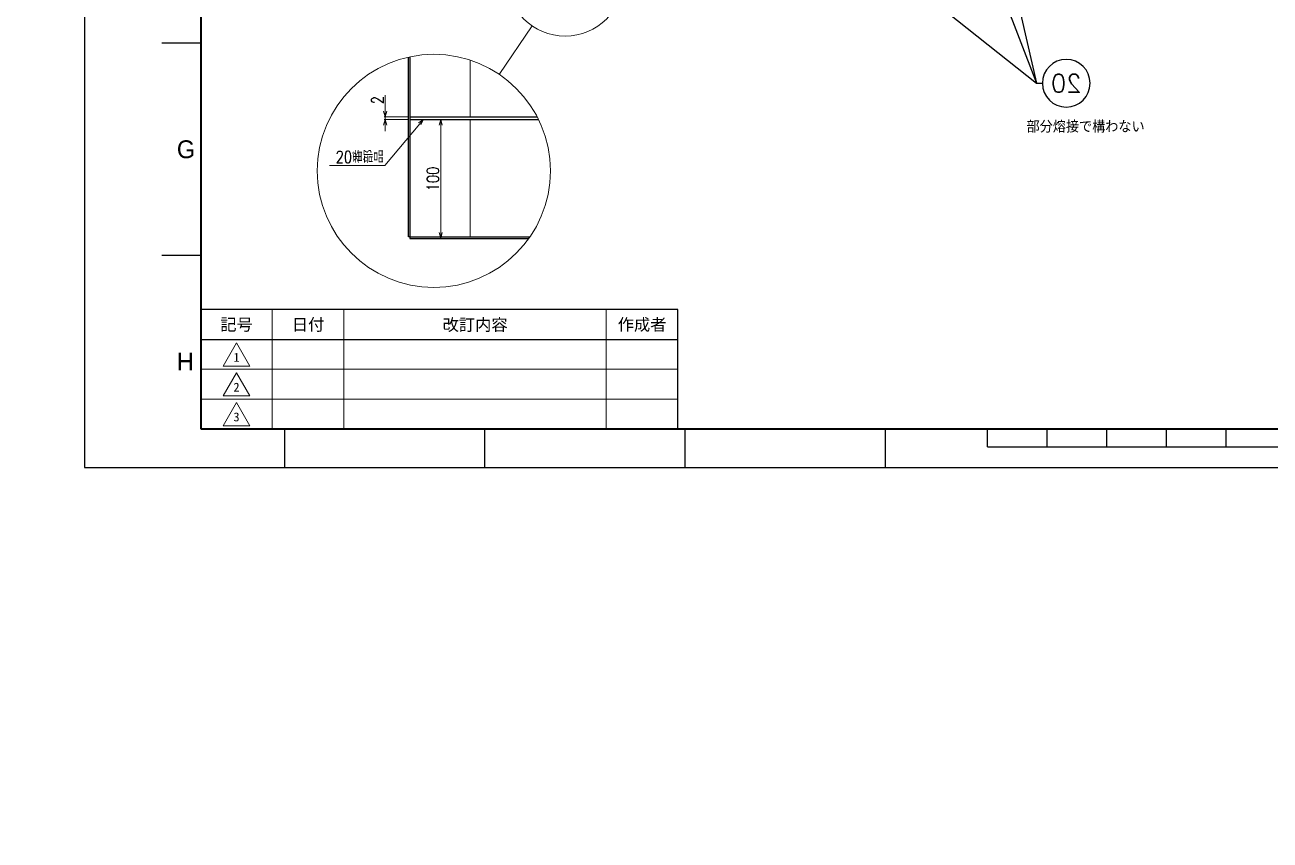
# Model space of a CAD drawing. Header units: millimetres. Extents: x 0 to 51411, y 0 to 16902.
# Drawn here: x 31816 to 33904, y 0 to 1367 of the extents above; entities that cross this region are included whole.
import ezdxf
from ezdxf import colors
from ezdxf.entities.mleader import LeaderData, LeaderLine
from ezdxf.enums import TextEntityAlignment as Align
from ezdxf.math import Vec2, Vec3

# ---------------------------------------------------------------- set-up
doc = ezdxf.new("R2010")
doc.units = ezdxf.units.MM
doc.linetypes.add('HIDDEN2', pattern=[4.7625, 3.175, -1.5875])
for name, color, linetype, lineweight in [('01_外形線', 7, 'Continuous', 25), ('02_細線', 5, 'Continuous', 13), ('03_かくれ線', 6, 'HIDDEN2', 13), ('06_文字', 7, 'Continuous', 13), ('07_寸法線', 3, 'Continuous', 9), ('99_図枠', 7, 'Continuous', 40)]:
    doc.layers.add(name, color=color, linetype=linetype, lineweight=lineweight)
doc.styles.add('KSS_TXT', font='txt.shx', dxfattribs={"bigfont": 'extfont2.shx'})
doc.styles.add('MS_G', font='MS Gothic.ttf')
doc.styles.get("Standard").update_dxf_attribs({"font": 'arial.ttf'})
doc.styles.add('寸法用', font='simplex.shx', dxfattribs={"width": 0.8, "bigfont": '@extfont2.shx'})
doc.styles.add('表題用', font='MS PGothic.ttf')
doc.dimstyles.new('機械製図用', dxfattribs={"dimtxt": 3.5, "dimasz": 3.5, "dimexe": 2, "dimexo": 0, "dimgap": 1.2, "dimtad": 1, "dimdsep": 46, "dimtxsty": '寸法用', "dimblk": 'OPEN30', "dimcen": 0, "dimclrd": 256, "dimclre": 256, "dimclrt": 7, "dimazin": 2, "dimtm": 1e-09, "dimtfac": 0.75, "dimtmove": 0, "dimatfit": 3, "dimldrblk": 'OPEN30', "dimfxl": 1, "dimlwd": -1, "dimlwe": -1, "dimarcsym": 0})

# ---------------------------------------------------------------- blocks, each defined once
blk = doc.blocks.new('AM_BALLOON1')
at = {"transparency": 16777216}
blk.add_circle((0, 0), 5, dxfattribs=at)
blk.add_attdef('B_NUMBER', text='', height=3, dxfattribs=at).set_placement((0, 0), align=Align.MIDDLE_CENTER)
blk = doc.blocks.new('_OPEN')
at = {"color": 0, "linetype": 'ByBlock'}
for p, q in [((-1, 0.17), (0, 0)), ((0, 0), (-1, -0.17)), ((0, 0), (-1, 0))]:
    blk.add_line(p, q, dxfattribs=at)
blk = doc.blocks.new('_TagCircle')
at = {"color": 0, "linetype": 'ByBlock', "lineweight": -2, "transparency": 16777216}
blk.add_circle((0, 0), 4, dxfattribs=at)
at = {"color": 0, "transparency": 16777216, "style": '寸法用'}
blk.add_attdef('タグ番号', text='', height=3, dxfattribs=at).set_placement((0, -1.5), align=Align.CENTER)
blk = doc.blocks.new('_None')
blk = doc.blocks.new('_Open30')
at = {"color": 0, "linetype": 'ByBlock', "lineweight": -2}
for p, q in [((-1, 0.27), (0, 0)), ((0, 0), (-1, -0.27)), ((0, 0), (-1, 0))]:
    blk.add_line(p, q, dxfattribs=at)
blk = doc.blocks.new('*D1664')
at = {"layer": '07_寸法線', "transparency": 16777216}
for p, q in [((32514.5, 1209), (32511.3, 1209)), ((32513.3, 1019), (32513.3, 1199)), ((32543.8, 1009), (32511.3, 1009))]:
    blk.add_line(p, q, dxfattribs=at)
at = {"layer": 'Defpoints', "color": 0, "transparency": 16777216}
for p in [(32513.3, 1209), (32517.5, 1209), (32546.8, 1009)]:
    blk.add_point(p, dxfattribs=at)
at = {"layer": '07_寸法線', "transparency": 16777216, "xscale": 10, "yscale": 10, "zscale": 10}
for p, rotation in [((32513.3, 1209), 90), ((32513.3, 1009), 270)]:
    blk.add_blockref('_Open30', p, dxfattribs=dict(at, rotation=rotation))
at = {"layer": '07_寸法線', "color": 7, "transparency": 16777216, "insert": (32500.3, 1109), "char_height": 20, "attachment_point": 5, "rotation": 90, "style": '寸法用'}
blk.add_mtext('100', dxfattribs=at)
blk = doc.blocks.new('*D1665')
at = {"layer": '07_寸法線', "transparency": 16777216}
for p, q in [((32420.3, 1223), (32420.3, 1249.7)), ((32458.5, 1213), (32418.3, 1213)), ((32420.3, 1209), (32420.3, 1213)), ((32458.5, 1209), (32418.3, 1209)), ((32420.3, 1199), (32420.3, 1189))]:
    blk.add_line(p, q, dxfattribs=at)
at = {"layer": 'Defpoints', "color": 0, "transparency": 16777216}
for p in [(32420.3, 1213), (32461.5, 1213), (32461.5, 1209)]:
    blk.add_point(p, dxfattribs=at)
at = {"layer": '07_寸法線', "transparency": 16777216, "xscale": 10, "yscale": 10, "zscale": 10}
for p, rotation in [((32420.3, 1213), 270), ((32420.3, 1209), 90)]:
    blk.add_blockref('_Open30', p, dxfattribs=dict(at, rotation=rotation))
at = {"layer": '07_寸法線', "color": 7, "transparency": 16777216, "insert": (32407.3, 1241.3), "char_height": 20, "attachment_point": 5, "rotation": 90, "style": '寸法用'}
blk.add_mtext('2', dxfattribs=at)

msp = doc.modelspace()

# ---------------------------------------------------------------- linework, layer by layer
at = {"layer": '01_外形線'}
for p, q in [((32459.553, 1012.012), (32459.553, 1313.484)), ((32461.674, 1313.941), (32461.674, 1213.012)), ((32461.548, 1213.012), (32675.097, 1213.012)), ((32461.548, 1213.012), (32461.548, 1209.012)), ((32461.548, 1209.012), (32677.125, 1209.012)), ((32461.674, 1209.012), (32461.674, 1009.012)), ((32461.674, 1012.012), (32459.553, 1012.012)), ((32461.674, 1012.012), (32662.937, 1012.012)), ((32461.674, 1009.012), (32660.836, 1009.012))]:
    msp.add_line(p, q, dxfattribs=at)
at = {"layer": '02_細線'}
for p, q in [((32666.455, 1365.906), (32611.351, 1284.501)), ((32562.791, 1308.333), (32562.791, 1213.012)), ((32562.791, 1209.012), (32562.791, 1012.012))]:
    msp.add_line(p, q, dxfattribs=at)
for centre, radius in [((32721.976, 1446.339), 97.735), ((32501.779, 1122.63), 195.469)]:
    msp.add_circle(centre, radius, dxfattribs=at)
at = {"layer": '03_かくれ線', "ltscale": 3}
msp.add_line((32461.674, 1213.012), (32461.674, 1209.012), dxfattribs=at)
at = {"layer": '99_図枠', "lineweight": 25}
for p, q in [((32110.916, 1336.889), (32045.909, 1336.889)), ((32110.916, 980.825), (32045.909, 980.825)), ((32110.916, 839.782), (32910.996, 839.782)), ((32251.78, 625.051), (32251.78, 689.767)), ((32587.464, 625.051), (32587.464, 689.767)), ((32923.147, 625.051), (32923.147, 689.767)), ((33258.831, 625.051), (33258.831, 689.767)), ((33430.148, 659.764), (33430.148, 689.767)), ((33530.158, 659.764), (33530.158, 689.767)), ((33630.168, 659.764), (33630.168, 689.767)), ((33730.178, 659.764), (33730.178, 689.767)), ((33830.188, 659.764), (33830.188, 689.767)), ((33430.148, 659.764), (34430.248, 659.764))]:
    msp.add_line(p, q, dxfattribs=at)
at = {"layer": '99_図枠', "lineweight": 13}
for p, q in [((32230.928, 689.767), (32230.928, 889.787)), ((32350.94, 689.767), (32350.94, 889.787)), ((32790.984, 689.767), (32790.984, 889.787)), ((32110.916, 789.777), (32910.996, 789.777)), ((32110.916, 739.772), (32910.996, 739.772))]:
    msp.add_line(p, q, dxfattribs=at)
at = {"layer": '99_図枠'}
msp.add_lwpolyline([(32110.916, 689.767), (35879.294, 689.767), (35879.294, 3408.27), (32110.916, 3408.27)], close=True, dxfattribs=at)
at = {"layer": '99_図枠', "lineweight": 25}
msp.add_lwpolyline([(32110.916, 689.767), (32910.996, 689.767), (32910.996, 889.787), (32110.916, 889.787)], close=True, dxfattribs=at)
at = {"layer": '99_図枠', "lineweight": 13}
for points in [[(32148.42, 795.088), (32170.922, 834.063), (32193.424, 795.088), (32148.42, 795.088)], [(32148.42, 745.083), (32170.922, 784.058), (32193.424, 745.083), (32148.42, 745.083)], [(32148.42, 695.078), (32170.922, 734.053), (32193.424, 695.078), (32148.42, 695.078)]]:
    msp.add_lwpolyline(points, dxfattribs=at)
at = {"layer": 'Defpoints'}
msp.add_lwpolyline([(31916.096, 625.051), (35944.3, 625.051), (35944.3, 3473.276), (31916.096, 3473.276)], close=True, dxfattribs=at)

# ---------------------------------------------------------------- texts
at = {"layer": '06_文字', "color": 3, "style": 'KSS_TXT'}
msp.add_text('部分熔接で構わない', height=20, dxfattribs=at).set_placement((33495.627, 1186.729))
at = {"layer": '99_図枠', "lineweight": 13, "style": '表題用'}
for s, p in [('G', (32070.912, 1158.857)), ('H', (32070.912, 802.793))]:
    msp.add_text(s, height=30.003, dxfattribs=at).set_placement(p, align=Align.MIDDLE_LEFT)
at = {"layer": '99_図枠', "style": '表題用'}
for s, p in [('日付', (32290.934, 864.785)), ('作成者', (32850.99, 864.785)), ('記号', (32170.922, 864.785))]:
    msp.add_text(s, height=20.002, dxfattribs=at).set_placement(p, align=Align.MIDDLE_CENTER)
msp.add_text('改訂内容', height=20.002, dxfattribs=at).set_placement((32570.962, 864.785), align=Align.MIDDLE)
at = {"layer": '99_図枠', "lineweight": 13, "style": 'MS_G'}
for s, p in [('1', (32170.922, 809.779)), ('2', (32170.922, 759.774)), ('3', (32170.922, 709.769))]:
    msp.add_text(s, height=15.002, dxfattribs=at).set_placement(p, align=Align.MIDDLE)

# ---------------------------------------------------------------- dimensions: what is measured, and where the dimension line sits
at = {"layer": '07_寸法線'}
for base, p1, p2, picture, middle in [((32420.324, 1213.012), (32461.548, 1209.012), (32461.548, 1213.012), '*D1665', (32407.324, 1241.346)), ((32513.267, 1209.012), (32546.812, 1009.012), (32517.474, 1209.012), '*D1664', (32500.267, 1109.012))]:
    dim = msp.add_linear_dim(base=base, p1=p1, p2=p2, angle=90, dimstyle='機械製図用', override={"dimtxt": 20, "dimasz": 10, "dimexo": 3, "dimgap": 3, "dimlfac": 0.5}, dxfattribs=at)
    dim.commit()
    dim.dimension.update_dxf_attribs({"geometry": picture, "text_midpoint": middle})

# ---------------------------------------------------------------- leaders
ml = msp.add_multileader_block('Standard', dxfattribs=at)
ml.set_content('AM_BALLOON1', color=256, scale=7.08707045)
ml.set_attribute('B_NUMBER', '28', width=0)
ml.set_leader_properties(color=256, linetype='ByLayer', lineweight=-1)
ml.set_arrow_properties(name='OPEN')
ml.build(insert=Vec2(0, 0))
ml.multileader.update_dxf_attribs({"leader_type": 0, "has_dogleg": 0, "text_right_attachment_type": 6, "dogleg_length": 0, "arrow_head_size": 3.544, "scale": 2.5, "block_connection_type": 1})
ctx = ml.context
ctx.base_point, ctx.scale, ctx.char_height, ctx.arrow_head_size, ctx.landing_gap_size, ctx.plane_origin = Vec3(32779.868, 3275.518), 2.5, 7.087, 3.544, 3.544, Vec3(32779.868, 3275.518)
ctx.right_attachment, ctx.attachment_type = 6, 1
notes = []
notes.append((ctx, [(0, (0, 0, 0), (0, 0), (1, 0), 1, [])]))
ctx.block.insert = Vec3(32779.868, 3275.518)
ml = msp.add_multileader_block('Standard', dxfattribs=at)
ml.set_content('AM_BALLOON1', color=256, scale=7.08707045)
ml.set_attribute('B_NUMBER', '29', width=0)
ml.set_leader_properties(color=256, linetype='ByLayer', lineweight=-1)
ml.set_arrow_properties(name='OPEN')
ml.build(insert=Vec2(0, 0))
ml.multileader.update_dxf_attribs({"leader_type": 0, "has_dogleg": 0, "text_right_attachment_type": 6, "dogleg_length": 0, "arrow_head_size": 3.544, "scale": 2.5, "block_connection_type": 1})
ctx = ml.context
ctx.base_point, ctx.scale, ctx.char_height, ctx.arrow_head_size, ctx.landing_gap_size, ctx.plane_origin = Vec3(34667.768, 3275.518), 2.5, 7.087, 3.544, 3.544, Vec3(34667.768, 3275.518)
ctx.right_attachment, ctx.attachment_type = 6, 1
notes.append((ctx, [(0, (0, 0, 0), (0, 0), (1, 0), 1, [])]))
ctx.block.insert = Vec3(34667.768, 3275.518)
ml = msp.add_multileader_block('Standard', dxfattribs=at)
ml.set_content('_TagCircle', color=256, scale=-10)
ml.set_attribute('タグ番号', '20', width=0)
ml.set_leader_properties()
ml.set_arrow_properties(name='NONE')
ml.build(insert=Vec2(0, 0))
ml.multileader.update_dxf_attribs({"dogleg_length": 1, "arrow_head_size": 35, "scale": 8})
ctx = ml.context
ctx.base_point, ctx.scale, ctx.char_height, ctx.arrow_head_size, ctx.landing_gap_size, ctx.plane_origin = Vec3(33522.211, 1269.573), 8, 40, 35, 20, Vec3(31460.917, 2257.538)
ctx.text_align_type = 2
notes.append((ctx, [(1, (1, 1, 0), (33512.211, 1269.573), (1, 0), 10, [(0, [(33234.796, 2488.773)], 0, [])])]))
ctx.block.insert, ctx.block.scale = Vec3(33562.211, 1269.573), Vec3(-10, 10, 10)
ml = msp.add_multileader_block('Standard', dxfattribs=at)
ml.set_content('_TagCircle', color=256, scale=-10)
ml.set_attribute('タグ番号', '20', width=0)
ml.set_leader_properties()
ml.set_arrow_properties(name='NONE')
ml.build(insert=Vec2(0, 0))
ml.multileader.update_dxf_attribs({"dogleg_length": 1, "arrow_head_size": 35, "scale": 8})
ctx = ml.context
ctx.base_point, ctx.scale, ctx.char_height, ctx.arrow_head_size, ctx.landing_gap_size, ctx.plane_origin = Vec3(33522.211, 1269.573), 8, 40, 35, 20, Vec3(31460.917, 2064.692)
ctx.text_align_type = 2
notes.append((ctx, [(1, (1, 1, 0), (33512.211, 1269.573), (1, 0), 10, [(0, [(33234.796, 1989.773)], 0, [])])]))
ctx.block.insert, ctx.block.scale = Vec3(33562.211, 1269.573), Vec3(-10, 10, 10)
ml = msp.add_multileader_block('Standard', dxfattribs=at)
ml.set_content('AM_BALLOON1', color=256, scale=4.99969697)
ml.set_attribute('B_NUMBER', '30', width=0)
ml.set_leader_properties(color=256, linetype='ByLayer', lineweight=-1)
ml.set_arrow_properties(name='OPEN')
ml.build(insert=Vec2(0, 0))
ml.multileader.update_dxf_attribs({"leader_type": 0, "has_dogleg": 0, "text_right_attachment_type": 6, "dogleg_length": 0, "arrow_head_size": 2.5, "scale": 2.5, "block_connection_type": 1})
ctx = ml.context
ctx.base_point, ctx.scale, ctx.char_height, ctx.arrow_head_size, ctx.landing_gap_size, ctx.plane_origin = Vec3(36368.352, 1874.031), 2.5, 5, 2.5, 2.5, Vec3(36368.352, 1874.031)
ctx.right_attachment, ctx.attachment_type = 6, 1
notes.append((ctx, [(0, (0, 0, 0), (0, 0), (1, 0), 1, [])]))
ctx.block.insert = Vec3(36368.352, 1874.031)
ml = msp.add_multileader_block('Standard', dxfattribs=at)
ml.set_content('AM_BALLOON1', color=256, scale=4.99969697)
ml.set_attribute('B_NUMBER', '31', width=0)
ml.set_leader_properties(color=256, linetype='ByLayer', lineweight=-1)
ml.set_arrow_properties(name='OPEN')
ml.build(insert=Vec2(0, 0))
ml.multileader.update_dxf_attribs({"leader_type": 0, "has_dogleg": 0, "text_right_attachment_type": 6, "dogleg_length": 0, "arrow_head_size": 2.5, "scale": 2.5, "block_connection_type": 1})
ctx = ml.context
ctx.base_point, ctx.scale, ctx.char_height, ctx.arrow_head_size, ctx.landing_gap_size, ctx.plane_origin = Vec3(37494.708, 1874.031), 2.5, 5, 2.5, 2.5, Vec3(37494.708, 1874.031)
ctx.right_attachment, ctx.attachment_type = 6, 1
notes.append((ctx, [(0, (0, 0, 0), (0, 0), (1, 0), 1, [])]))
ctx.block.insert = Vec3(37494.708, 1874.031)
ml = msp.add_multileader_block('Standard', dxfattribs=at)
ml.set_content('AM_BALLOON1', color=256, scale=3.49978788)
ml.set_attribute('B_NUMBER', '1', width=0)
ml.set_leader_properties(color=256, linetype='ByLayer', lineweight=-1)
ml.set_arrow_properties(name='OPEN')
ml.build(insert=Vec2(0, 0))
ml.multileader.update_dxf_attribs({"leader_type": 0, "has_dogleg": 0, "text_right_attachment_type": 6, "dogleg_length": 0, "arrow_head_size": 1.75, "scale": 2.5, "block_connection_type": 1})
ctx = ml.context
ctx.base_point, ctx.scale, ctx.char_height, ctx.arrow_head_size, ctx.landing_gap_size, ctx.plane_origin = Vec3(43910.767, 1565.525), 2.5, 3.5, 1.75, 1.75, Vec3(43910.767, 1565.525)
ctx.right_attachment, ctx.attachment_type = 6, 1
notes.append((ctx, [(0, (0, 0, 0), (0, 0), (1, 0), 1, [])]))
ctx.block.insert = Vec3(43910.767, 1565.525)
ml = msp.add_multileader_block('Standard', dxfattribs=at)
ml.set_content('_TagCircle', color=256, scale=-10)
ml.set_attribute('タグ番号', '20', width=0)
ml.set_leader_properties()
ml.set_arrow_properties(name='NONE')
ml.build(insert=Vec2(0, 0))
ml.multileader.update_dxf_attribs({"dogleg_length": 1, "arrow_head_size": 35, "scale": 8})
ctx = ml.context
ctx.base_point, ctx.scale, ctx.char_height, ctx.arrow_head_size, ctx.landing_gap_size, ctx.plane_origin = Vec3(33522.211, 1269.573), 8, 40, 35, 20, Vec3(31523.807, 1767.536)
ctx.text_align_type = 2
notes.append((ctx, [(1, (1, 1, 0), (33512.211, 1269.573), (1, 0), 10, [(0, [(33234.796, 1490.773)], 0, [])])]))
ctx.block.insert, ctx.block.scale = Vec3(33562.211, 1269.573), Vec3(-10, 10, 10)
ml = msp.add_multileader_block('Standard', dxfattribs=at)
ml.set_content('AM_BALLOON1', color=256, scale=3.49978788)
ml.set_attribute('B_NUMBER', '2', width=0)
ml.set_leader_properties(color=256, linetype='ByLayer', lineweight=-1)
ml.set_arrow_properties(name='OPEN')
ml.build(insert=Vec2(0, 0))
ml.multileader.update_dxf_attribs({"leader_type": 0, "has_dogleg": 0, "text_right_attachment_type": 6, "dogleg_length": 0, "arrow_head_size": 1.75, "scale": 2.5, "block_connection_type": 1})
ctx = ml.context
ctx.base_point, ctx.scale, ctx.char_height, ctx.arrow_head_size, ctx.landing_gap_size, ctx.plane_origin = Vec3(44674.034, 1385.933), 2.5, 3.5, 1.75, 1.75, Vec3(44674.034, 1385.933)
ctx.right_attachment, ctx.attachment_type = 6, 1
notes.append((ctx, [(0, (0, 0, 0), (0, 0), (1, 0), 1, [])]))
ctx.block.insert = Vec3(44674.034, 1385.933)
ml = msp.add_multileader_mtext('Standard', dxfattribs=at)
ml.set_content('20番部品', color=7, style='寸法用')
ml.set_leader_properties(color=256, linetype='ByLayer', lineweight=-1)
ml.set_arrow_properties(name='OPEN30')
ml.build(insert=Vec2(0, 0))
ml.multileader.update_dxf_attribs({"has_dogleg": 0, "text_left_attachment_type": 6, "text_right_attachment_type": 6, "arrow_head_size": 10})
ctx = ml.context
ctx.base_point, ctx.char_height, ctx.arrow_head_size, ctx.plane_origin = Vec3(32331.625, 1131.803), 20, 10, Vec3(32240.868, 1243.893)
ctx.left_attachment, ctx.right_attachment, ctx.text_align_type = 6, 6, 2
notes.append((ctx, [(1, (1, 1, 0), (32427.435, 1131.803), (-1, 0), 8, [(0, [(32484.514, 1209.012)], 0, [])])]))
ctx.mtext.insert, ctx.mtext.alignment, ctx.mtext.flow_direction = Vec3(32417.435, 1155.803), 3, 5
ml = msp.add_multileader_block('Standard', dxfattribs=at)
ml.set_content('AM_BALLOON1', color=256, scale=1.24992424)
ml.set_attribute('B_NUMBER', '1', width=0)
ml.set_leader_properties(color=256, linetype='ByLayer', lineweight=-1)
ml.set_arrow_properties(name='OPEN')
ml.build(insert=Vec2(0, 0))
ml.multileader.update_dxf_attribs({"leader_type": 0, "has_dogleg": 0, "text_right_attachment_type": 6, "dogleg_length": 0, "arrow_head_size": 0.625, "scale": 2.5, "block_connection_type": 1})
ctx = ml.context
ctx.base_point, ctx.scale, ctx.char_height, ctx.arrow_head_size, ctx.landing_gap_size, ctx.plane_origin = Vec3(45136.303, 1072.891), 2.5, 1.25, 0.625, 0.625, Vec3(45136.303, 1072.891)
ctx.right_attachment, ctx.attachment_type = 6, 1
notes.append((ctx, [(0, (0, 0, 0), (0, 0), (1, 0), 1, [])]))
ctx.block.insert = Vec3(45136.303, 1072.891)
for ctx, leaders in notes:
    for number, flags, end, landing, length, lines in leaders:
        leader = LeaderData()
        leader.index, (leader.has_last_leader_line, leader.has_dogleg_vector, leader.attachment_direction) = number, flags
        leader.last_leader_point, leader.dogleg_vector, leader.dogleg_length = Vec3(end), Vec3(landing), length
        for number, points, colour, breaks in lines:
            line = LeaderLine()
            line.index, line.vertices, line.color, line.breaks = number, Vec3.list(points), colors.encode_raw_color(colour), breaks
            leader.lines.append(line)
        ctx.leaders.append(leader)

doc.saveas('drawing.dxf')
